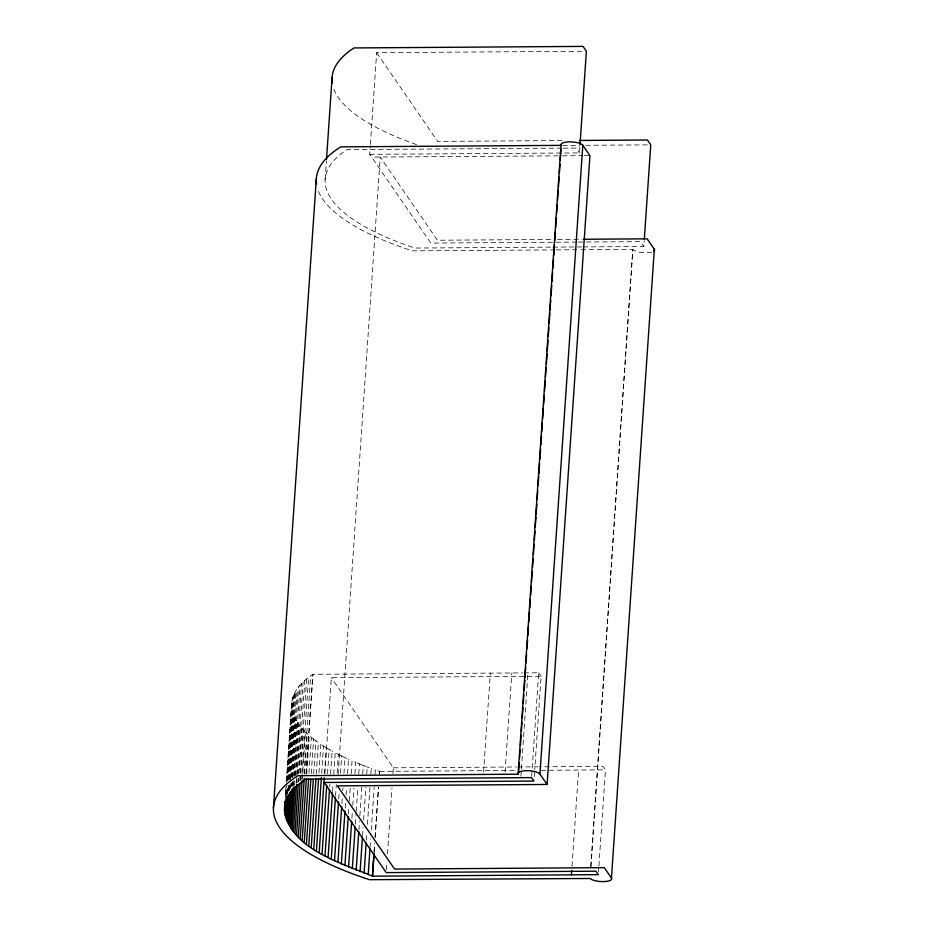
<?xml version="1.0" encoding="UTF-8"?>
<svg xmlns="http://www.w3.org/2000/svg" width="928" height="928" viewBox="0 0 928 928"><rect width="100%" height="100%" fill="white"/><g stroke="black" fill="none" stroke-linecap="round" stroke-linejoin="round"><path stroke-width="0.7" stroke-dasharray="4.64 3.48" d="M325.136 179.498L326.401 160.88M285.209 798.741L285.94 786.944M286.288 782.327L291.775 701.939C293.457 689.771 303.189 680.758 312.922 674.308L522.58 672.904M285.592 794.96L286.172 787.57M286.578 780.599L292.053 700.199M285.905 794.67L286.392 787.501M286.88 780.32L292.459 698.482M285.986 795.076L286.566 786.468M286.961 780.726L291.775 701.939M286.334 794.403L286.914 785.784M287.39 781.051L292.993 696.777M286.88 794.136L287.367 786.956M287.854 779.775L293.631 695.072M287.146 792.872L287.541 787.13M288.028 779.961L292.622 712.484L291.856 708.934M287.552 793.881L288.132 785.274M288.527 779.532L294.396 693.39M287.912 791.781L288.399 784.601M288.794 778.859L293.19 714.258L292.622 712.484M288.538 790.772L288.933 785.03M289.316 779.288L295.29 691.708M288.886 789.252L289.188 784.949M289.571 779.207L293.886 716.033L293.19 714.258M289.443 790.552L289.838 784.81M290.232 779.068L296.299 690.049M289.803 789.6L290.487 779.555M290.58 778.116L294.686 717.82L293.886 716.033M290.673 787.466L290.963 783.162M291.357 777.42L297.424 688.402M291.021 787.083L291.311 782.768M291.705 777.026L295.614 719.606L294.686 717.82M291.914 785.842L292.111 782.965M292.506 777.223L298.665 686.778M292.262 785.993L292.749 778.812M292.854 777.374L296.67 721.381L295.614 719.606M293.086 787.095L293.48 781.353M293.874 775.611L300.034 685.166M293.631 784.902L294.118 777.722M294.211 776.295L297.842 723.167L296.67 721.381M294.57 785.494L294.86 781.19M295.255 775.448L301.519 683.565M295.696 775.205L299.118 724.954L297.842 723.167M296.264 782.478L296.658 776.736M296.751 775.298L303.12 681.987M296.716 782.733L296.902 779.856M297.296 774.114L300.533 726.74L299.118 724.954M297.888 782.35L298.375 775.17M298.468 773.743L304.836 680.421M298.433 781.643L298.63 778.766M299.013 773.024L302.052 728.515L300.533 726.74M299.721 780.808L306.669 678.878M300.266 780.541L300.66 774.799M300.753 773.36L303.688 730.29L302.052 728.515M301.658 779.288L301.96 774.984M302.052 773.546L308.606 677.347M302.215 779.45L305.44 732.064L303.688 730.29M304.013 773.476L310.671 675.851M304.57 774.033L307.319 733.839L305.44 732.064M306.089 773.43L312.84 674.366M306.17 773.372L312.922 674.308M306.658 774.358L309.302 735.602L307.319 733.839M308.954 773.244L311.402 737.354L309.302 735.602M311.263 773.558L313.606 739.106L311.402 737.354M313.676 773.859L315.938 740.846L313.606 739.106M316.216 774.161L318.362 742.574L315.938 740.846M318.954 773.012L320.902 744.291L318.362 742.574M321.703 773.279L323.559 746.008L320.902 744.291M324.556 773.546L326.32 747.701L323.559 746.008M324.812 773.859L331.366 677.672L541.094 676.257L534.725 769.579M327.514 773.801L329.173 749.395L326.32 747.701M576.845 242.092L430.754 243.066L369.727 154.326L370.307 145.731M370.411 144.304L376.652 52.664L584.93 51.26M329.695 786.956L329.892 784.09M330.577 774.033L332.143 751.065L329.173 749.395M332.572 791.491L333.059 784.311M333.744 774.265L335.217 752.724L332.143 751.065M335.553 796.004L336.33 784.52M337.119 773.036L338.384 754.371L335.217 752.724M338.152 774.312L380.236 157.041L437.459 240.236L551.719 239.47M338.72 799.078L339.207 791.897M340.483 773.233L341.655 756.007L338.384 754.371M341.898 803.567L342.293 797.825M342.78 790.644L342.977 787.768M343.952 773.418L345.03 757.619L341.655 756.007M345.17 808.033L345.657 800.852M346.051 795.11L346.538 787.93M347.513 773.581L348.499 759.22L345.03 757.619M348.441 813.926L348.928 806.745M349.322 801.003L350.204 788.081M351.178 773.72L352.06 760.798L348.499 759.22M351.898 818.357L352.385 811.176M352.779 805.434L353.951 788.208M354.937 773.848L355.714 762.364L352.06 760.798M355.354 824.215L356.132 812.719M356.236 811.292L357.802 788.313M358.776 773.964L359.461 763.906L355.714 762.364M358.904 830.038L359.484 821.431M359.878 815.689L361.839 786.967M362.72 774.045L363.3 765.438L359.461 763.906M362.535 835.85L363.126 827.242M363.614 820.062L365.864 787.037M366.746 774.114L367.233 766.946L363.3 765.438M366.351 840.211L366.838 833.031M367.43 824.412L369.97 787.083M370.852 774.172L371.246 768.419L367.233 766.946M370.063 847.415L370.643 838.796M371.235 830.189L374.17 787.118M375.051 774.196L375.341 769.892L371.246 768.419M374.054 851.73L374.634 843.111M375.028 837.369L378.45 787.118M379.332 774.196L379.529 771.33L375.341 769.892M374.204 851.776L374.692 844.596M375.179 837.416L378.612 787.176M379.494 774.254L379.529 771.33M386.408 869.733L386.906 862.564M387.486 853.946L391.987 787.907M392.973 773.546L393.356 767.804L331.366 677.672M483.558 772.189L490.309 673.125M505.064 772.038L511.815 672.974M520.91 776.237L521.292 770.495M521.397 769.057L527.951 672.87M531.663 776.168L538.704 672.8L523.926 672.893M534.238 776.759L534.632 771.017M369.727 154.326L579.443 152.911L580.035 144.327M572.019 866.23L578.585 770.043M590.742 866.636L632.826 249.377L577.9 249.748M590.962 866.914L632.826 249.377M598.514 871.798L598.815 867.483M598.908 866.056L605.462 769.857L603.084 766.4L539.446 766.818M583.19 246.918L643.823 246.512L644.206 240.781M562.078 140.569L437.691 141.404L376.652 52.664M562.774 145.441L580.046 145.325M585.812 145.29L647.883 144.872M561.858 148.155L347.084 149.605L344.346 151.438A267.148 82.105 3.9 0 0 336.736 157.632L335.124 159.222A267.148 82.105 3.9 0 0 409.561 246.268L414.793 248.054L551.534 247.138M563.203 148.144L576.102 148.062L579.443 152.911M374.854 157.076L561.034 155.823M562.472 155.811L582.726 155.684M584.176 155.672L589.953 155.626M557.508 239.436L582.088 239.262M578.283 242.08L640.482 241.663L643.823 246.512M552.972 247.126L581.752 246.929M554.863 249.899L412.345 250.85A275.976 84.819 3.9 0 1 317.968 189.927M556.313 249.887L576.462 249.748M393.356 767.804L516.304 766.98M517.743 766.969L537.996 766.83M379.68 771.377L516.606 770.46M541.105 770.298L605.462 769.857M538.704 672.8L541.094 676.257M651.827 252.068A11.043 3.387 3.9 0 1 641.236 252.486A11.043 3.387 3.9 0 1 633.035 249.644M416.498 144.606A267.148 82.105 3.9 0 1 333.082 86.722"/><path stroke-width="1.39" d="M284.432 810.225C284.328 796.584 295.139 786.062 305.776 779.114L531.558 777.606L533.948 781.063L324.22 782.478L386.21 872.61L595.938 871.195L598.316 874.663L372.546 876.183C340.576 862.588 280.813 846.394 285.012 801.618M273.447 807.743L316.32 178.907M326.505 159.454L332.062 77.836M284.513 811.977L285.198 801.931M285.314 803.288L285.511 800.412M284.71 813.74L285.592 800.818M285.035 815.515L286.114 799.716M286.485 799.878L286.682 797.013M285.488 817.278L286.856 797.187M287.262 798.196L287.448 795.319M286.044 819.064L287.61 796.085M286.74 820.839L288.504 794.994M287.541 822.626L289.606 792.477M288.48 824.412L290.731 791.387M289.524 826.187L292.065 788.858M290.696 827.973L293.434 787.779M291.984 829.76L294.918 786.689M293.387 831.546L296.612 784.16M294.907 833.321L298.236 784.508M296.542 835.096L300.069 783.418M298.306 836.87L302.122 780.877M300.173 838.645L304.28 778.337M302.157 840.397L306.368 778.673M304.256 842.16L308.56 778.986M306.46 843.912L310.868 779.3M308.792 845.652L313.293 779.601M311.216 847.38L315.914 778.464M313.757 849.097L318.559 778.754M316.413 850.814L321.401 777.594M319.174 852.507L324.255 777.85M322.028 854.201L326.726 785.285M324.997 855.871L329.498 789.832M328.071 857.53L332.479 792.93M331.238 859.177L335.449 797.442M334.509 860.813L338.523 801.943M337.885 862.425L341.701 806.432M341.353 864.026L344.972 810.91M344.914 865.604L348.244 816.791M348.568 867.17L351.7 821.234M352.315 868.712L355.157 827.08M356.155 870.244L358.8 831.476M360.087 871.74L362.43 837.288M364.101 873.225L366.154 843.076M368.207 874.686L369.959 848.853M372.383 876.136L373.949 853.157M372.546 876.183L374.112 853.215M518.16 773.465L561.034 144.629M518.52 772.757L519.216 762.642M519.506 758.304L520.098 749.627M520.399 745.3L521.084 735.173M521.385 730.835L521.977 722.17M522.267 717.831L522.963 707.704M523.253 703.378L523.844 694.701M524.134 690.362L524.83 680.247M525.028 677.347L525.712 667.232M526.014 662.894L526.605 654.217M527 648.44L527.591 639.763M527.881 635.425L528.473 626.76M528.774 622.421L529.459 612.306M529.76 607.968L530.352 599.291M530.642 594.952L531.234 586.276M531.535 581.937L532.22 571.822M532.521 567.484L533.113 558.818M533.403 554.48L534.099 544.353M534.389 540.026L534.98 531.35M535.27 527.011L535.966 516.896M536.164 513.996L536.848 503.881M537.15 499.542L537.741 490.866M538.136 485.089L538.727 476.412M538.924 473.524L539.609 463.408M539.91 459.07L540.595 448.943M540.896 444.616L541.488 435.94M541.778 431.601L542.37 422.924M542.671 418.586L543.356 408.471M543.657 404.132L544.249 395.467M544.539 391.129L545.235 381.002M545.525 376.664L546.116 367.998M546.406 363.66L547.102 353.545M547.3 350.645L547.984 340.53M548.286 336.191L548.877 327.514M549.167 323.188L549.863 313.061M550.06 310.172L550.745 300.057M551.046 295.719L551.731 285.592M552.032 281.265L552.624 272.588M552.914 268.25L553.506 259.573M553.807 255.235L554.492 245.12M554.793 240.781L555.385 232.104M555.675 227.778L556.371 217.651M556.661 213.312L557.252 204.647M557.554 200.309L558.238 190.194M558.436 187.294L559.12 177.178M559.422 172.84L560.013 164.163M560.303 159.825L560.999 149.71M580.035 144.327L586.38 51.249L583.039 46.4L354.009 47.943L351.283 49.776A267.148 82.105 3.9 0 0 343.662 55.97L342.049 57.559A267.148 82.105 3.9 0 0 332.305 83.149M539.934 774.056L538.948 773.163A11.043 3.387 3.9 0 0 525.41 770.704A11.043 3.387 3.9 0 0 518.427 774.207L297.946 775.692A275.976 84.819 3.9 0 0 369.472 879.686L590.173 878.48A11.043 3.387 3.9 0 0 603.513 881.6A11.043 3.387 3.9 0 0 611.459 878.062L604.314 867.657L394.586 869.072L337.363 785.865L547.091 784.462L539.934 774.056L582.807 145.232L581.821 144.339A11.043 3.387 3.9 0 0 568.284 141.88A11.043 3.387 3.9 0 0 561.289 145.371L340.82 146.856A275.976 84.819 3.9 0 0 328.303 156.31L326.644 157.957A275.976 84.819 3.9 0 0 316.576 184.394M547.091 784.462L589.953 155.626L582.807 145.232M571.439 874.849L571.729 870.545M644.31 239.354L650.748 144.849L647.408 140L579.432 140.453M611.459 878.062L654.333 249.226L647.176 238.832L583.538 239.262M654.333 249.226A11.043 3.387 3.9 0 1 653.683 251.279"/></g></svg>
